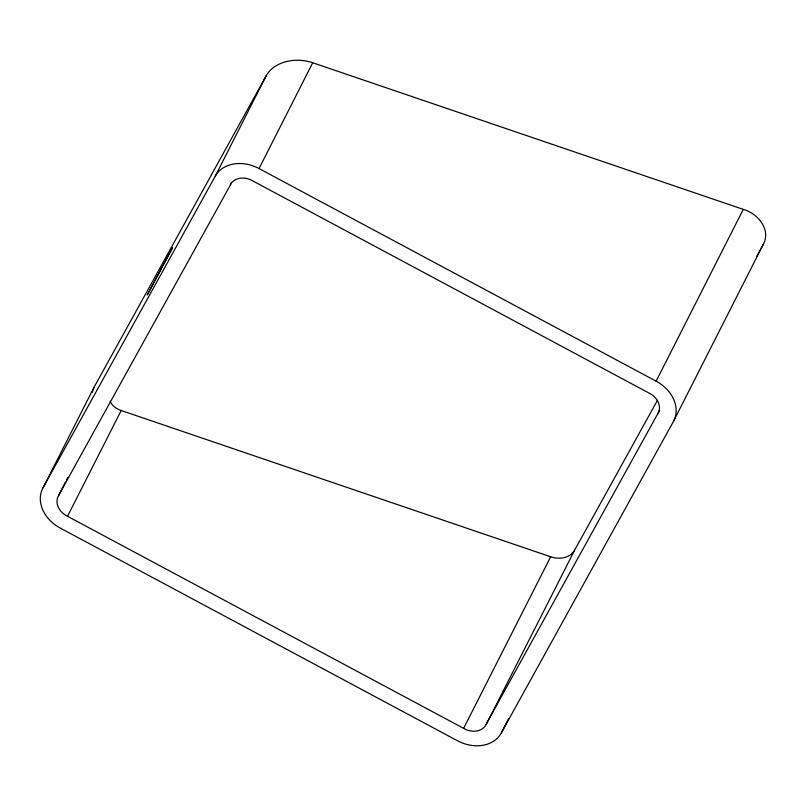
<?xml version="1.0" encoding="UTF-8"?>
<svg xmlns="http://www.w3.org/2000/svg" width="806" height="806" viewBox="0 0 806 806"><rect width="100%" height="100%" fill="white"/><g stroke="black" fill="none" stroke-linecap="round" stroke-linejoin="round"><path stroke-width="1.21" d="M92.136 392.542L94.151 387.071L266.353 75.452C272.891 64.279 286.704 59.866 299.036 60.269A36.975 28.059 3.5 0 1 312.718 62.757L743.283 209.379C757.65 213.298 771.493 229.72 763.151 244.631L673.423 421.498L501.221 733.117A34.648 27.384 26.9 0 1 457.435 740.734L60.339 528.132A34.648 27.384 26.9 0 1 43.04 487.811L94.151 387.071M65.367 482.119L57.619 497.634A17.289 13.662 26.9 0 0 65.044 514.953L466.11 729.682A17.289 13.662 26.9 0 0 484.92 726.418L659.63 410.355M657.938 413.71L658.845 411.665A17.289 13.662 26.9 0 0 651.419 394.346L250.354 179.617A17.289 13.662 26.9 0 0 231.544 182.891L58.536 495.599M43.04 487.811L215.242 176.192L266.353 75.452M66.505 479.882L67.644 477.636M230.304 184.755L231.443 182.509M67.462 516.414L121.192 410.516L550.669 556.775C558.84 559.696 569.933 558.316 574.607 550.216L657.444 400.31M215.242 176.192A34.648 27.384 26.9 0 1 259.038 168.565L312.718 62.757M463.551 728.483L550.669 556.775M673.423 421.498A34.648 27.384 26.9 0 0 656.124 381.167L743.283 209.379M486.169 724.544L574.607 550.216M501.221 733.117L508.606 718.569M756.461 256.741L763.151 244.631M121.192 410.516C116.527 408.954 111.984 405.902 110.14 401.166M259.038 168.565L656.124 381.167M147.478 294.371L147.286 294.976L172.585 247.644L147.478 294.371"/></g></svg>
